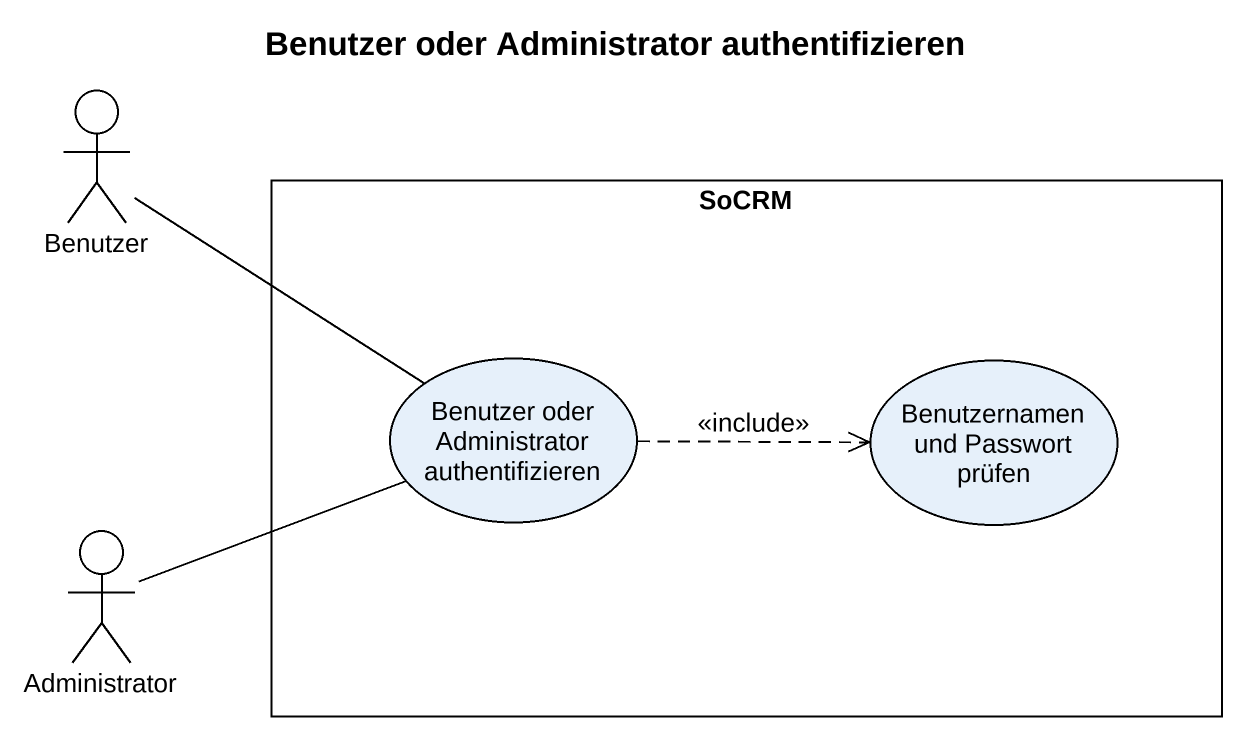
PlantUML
@startuml
title Benutzer oder Administrator authentifizieren
actor Benutzer
rectangle SoCRM {
  usecase "Benutzer oder Administrator authentifizieren" as Benutzer_oder_Administrator
  usecase "Benutzernamen und Passwort prüfen" as Benutzernamen_und_Passwort
}
actor Administrator
Benutzer -right- Benutzer_oder_Administrator
Benutzer_oder_Administrator .right.> Benutzernamen_und_Passwort : <<include>>
Administrator -right- Benutzer_oder_Administrator
@enduml
